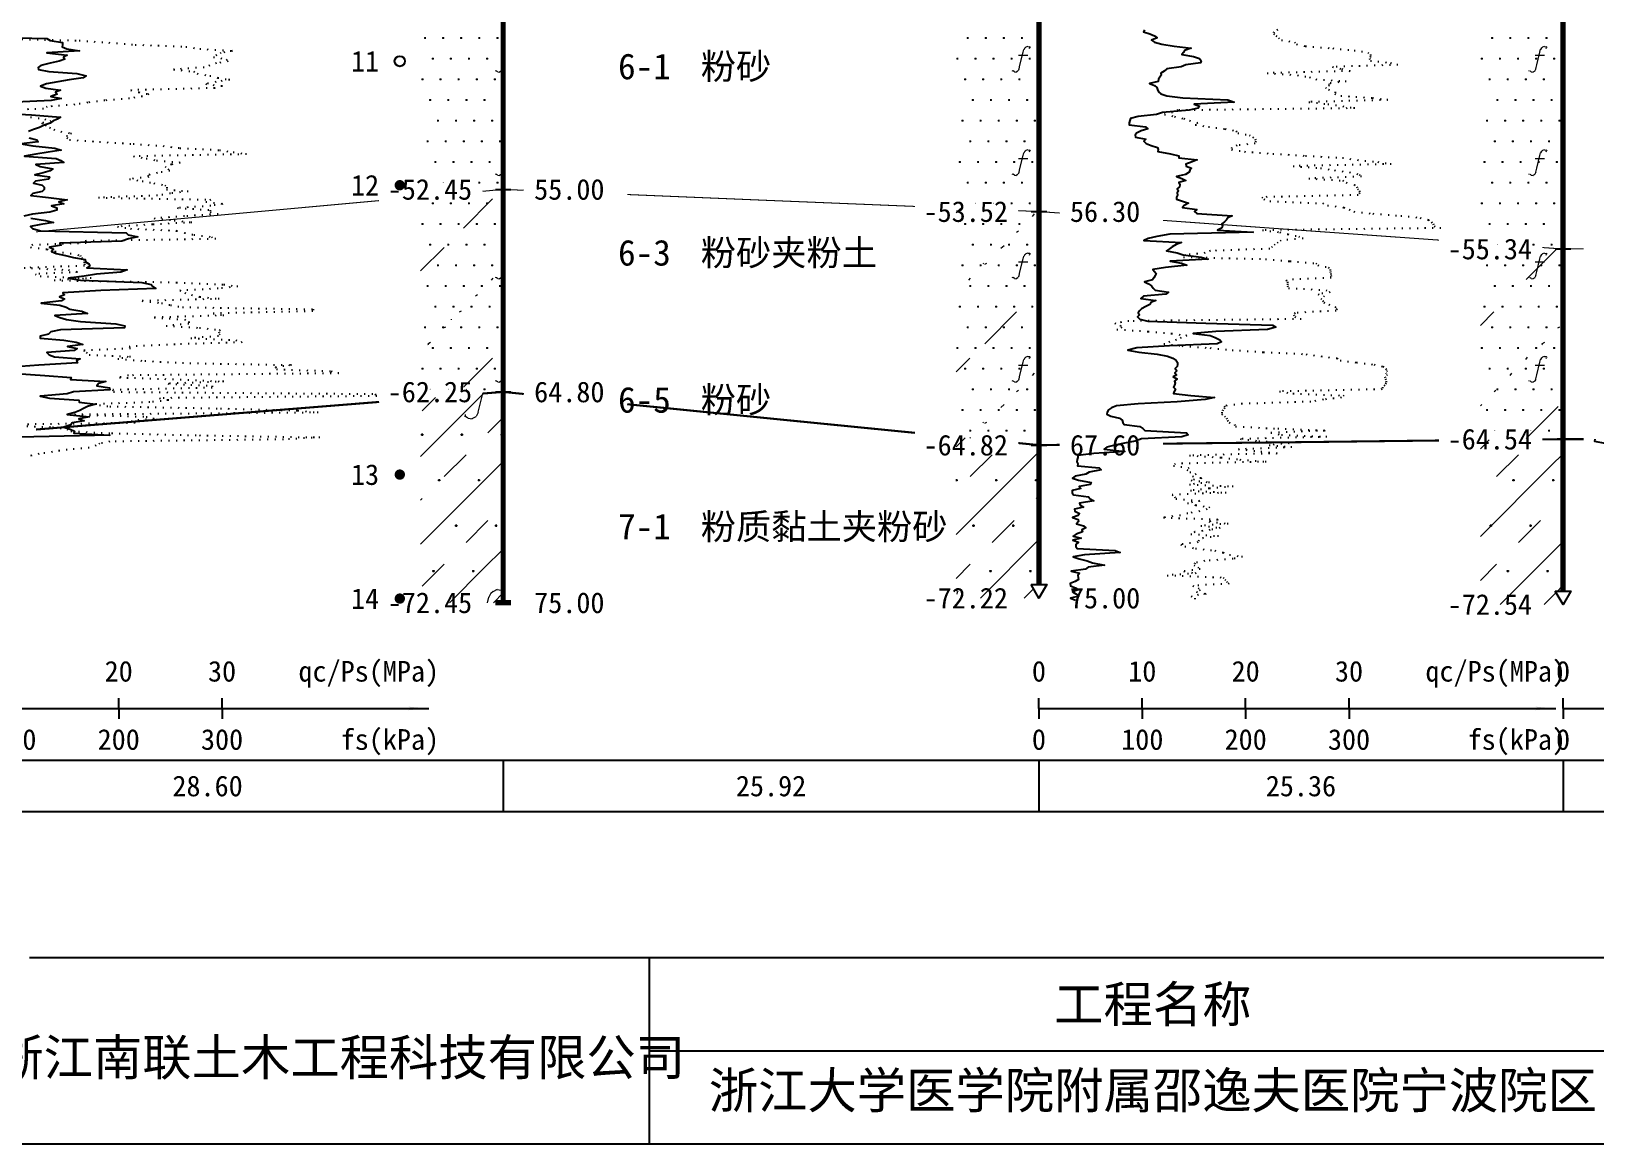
# Model space of a CAD drawing. Extents: x -37 to 3540, y -1485 to 297.
# Drawn here: x 1014.7 to 1165.9, y -876 to -768.4 of the extents above; entities that cross this region are included whole.
import ezdxf
from ezdxf.enums import TextEntityAlignment as Align

# ---------------------------------------------------------------- set-up
doc = ezdxf.new("R2010")
doc.units = 0
doc.linetypes.add('DOT', pattern=[6.35, 0, -6.35])
doc.layers.get('0').update_dxf_attribs({"linetype": 'CONTINUOUS'})
for name, color, linetype in [('CURVE', 200, 'CONTINUOUS'), ('FRAME', 7, 'CONTINUOUS'), ('HOLE', 41, 'CONTINUOUS'), ('RULER', 7, 'CONTINUOUS'), ('SAMPLE', 1, 'CONTINUOUS'), ('STRATUM', 241, 'CONTINUOUS')]:
    doc.layers.add(name, color=color, linetype=linetype)
doc.layers.add('HATCH', color=7, linetype='CONTINUOUS', lineweight=13)
doc.styles.add('ST', font='')
doc.styles.get('ST').set_extended_font_data('SimSun')
pattern_1 = [(82.875, (859.6787, -892.206), (0.0003693, 10.0001764), [0.0893, -80.5337]), (143.13, (859.7797, -892.2818), (-29.999964, 20.000054), [0.12627, -49.87373]), (172.875, (859.9569, -892.304), (-70.0002457, 9.9996603), [0.17857, -80.44443]), (206.565, (860.1354, -892.2147), (-9.999705, -9.99969), [0.19954, -22.16046]), (243.435, (860.2246, -892.0363), (9e-06, -9.999696), [0.19954, -22.16146]), (255.964, (860.314, -891.679), (-0.0002, -9.999501), [0.36813, -40.86287]), (255.964, (860.624, -890.439), (-0.0002, -9.999501), [1.27838, -39.95262]), (255.964, (860.6924, -890.165), (-0.0002, -9.999501), [0.28235, -40.94865]), (216.87, (860.8826, -889.9108), (-9.999982, -10.000018), [0.12627, -49.87373]), (243.435, (860.7816, -889.9865), (9e-06, -9.999696), [0.19954, -22.16146]), (206.565, (861.061, -889.8215), (-9.999705, -9.99969), [0.19954, -22.16046]), (172.875, (861.2383, -889.8437), (-70.0002457, 9.9996603), [0.17857, -80.44443]), (143.13, (861.3393, -889.9194), (-29.999964, 20.000054), [0.12627, -49.87373]), (82.875, (861.3283, -890.008), (0.0003693, 10.0001764), [0.0893, -80.5337]), (0, (860.184, -890.66), (0, 10), [0.89286, -9.10714]), (0, (860.5383, -891), (1, 2), [0, -1.75]), (0, (860.5133, -890.975), (1, 2), [0, -1.75]), (0, (860.5133, -891), (1, 2), [0, -1.75]), (0, (860.4883, -891), (1, 2), [0, -1.75]), (0, (860.5133, -891.025), (1, 2), [0, -1.75])]
pattern_2 = [(45, (860.513, -891), (-2e-06, 15.39996), [4.3383, -17.4406]), (45, (866.702, -884.777), (-2e-06, 15.39996), [4.3861, -17.3928]), (45, (871.662, -879.819), (-2e-06, 15.39996), [3.98994, -17.78894]), (26.565, (860.513, -883.3), (15.4, 15.4), [0.2123, -34.22315]), (36.8699, (862.0533, -881.76), (15.4, 15.4), [0.43504, -76.56496]), (315, (868.213, -875.653), (15.39996, 3e-06), [0.0727, -21.7062]), (26.565, (868.213, -891), (15.4, 15.4), [0.31845, -34.117]), (26.565, (869.753, -889.46), (15.4, 15.4), [0.2316, -34.2038]), (90, (870.523, -888.69), (-15.4, -1e-06), [0.0633, -15.3367]), (26.565, (871.293, -887.92), (15.4, 15.4), [0.2002, -68.6707]), (36.8699, (872.8333, -886.38), (15.4, 15.4), [0.2435, -76.7565]), (45, (874.373, -884.84), (-5e-07, 15.39996), [0.24005, -21.53884]), (315, (875.724, -883.195), (15.39996, 3e-06), [0.0727, -21.7062]), (36.8699, (863.5933, -880.22), (15.4, 15.4), [0.2249, -76.7751]), (53.1301, (865.1333, -878.68), (30.8, 46.2), [0.29564, -76.70436]), (53.1301, (866.6733, -877.14), (30.8, 46.2), [0.27774, -76.72226])]
pattern_3 = [(45, (860.513, -891), (-4.24264, 4.24264), [10, 0]), (45, (861.574, -894.182), (-2.12132, 6.36396), [3, -3])]
pattern_4 = [(82.875, (858.6771, -893.6533), (0.000812, 22.000388), [0.1964, -177.1742]), (143.13, (858.8994, -893.82), (-65.99992, 44.00012), [0.2778, -109.7222]), (172.875, (859.2892, -893.8687), (-154.00054, 21.999253), [0.3929, -176.9777]), (206.565, (859.682, -893.672), (-21.99935, -21.9993), [0.439, -48.753]), (243.435, (859.878, -893.28), (2e-05, -21.99933), [0.439, -48.7552]), (255.964, (860.0746, -892.494), (-0.00044, -21.9989), [0.8099, -89.8983]), (255.964, (860.7567, -889.7656), (-0.00044, -21.9989), [2.8124, -87.8958]), (255.964, (860.9073, -889.163), (-0.00044, -21.9989), [0.6212, -90.087]), (216.87, (861.326, -888.6037), (-21.99996, -22.00004), [0.2778, -109.7222]), (243.435, (861.104, -888.77), (2e-05, -21.99933), [0.439, -48.7552]), (206.565, (861.719, -888.407), (-21.99935, -21.9993), [0.439, -48.753]), (172.875, (862.1083, -888.456), (-154.00054, 21.999253), [0.3929, -176.9777]), (143.13, (862.3306, -888.6228), (-65.99992, 44.00012), [0.2778, -109.7222]), (82.875, (862.3062, -888.8177), (0.000812, 22.000388), [0.1964, -177.1742]), (0, (859.788, -890.252), (0, 22), [1.9643, -20.0357]), (0, (860.5683, -891), (2.2, 4.4), [0, -3.85]), (0, (860.5133, -890.945), (2.2, 4.4), [0, -3.85]), (0, (860.5133, -891), (2.2, 4.4), [0, -3.85]), (0, (860.4583, -891), (2.2, 4.4), [0, -3.85]), (0, (860.5133, -891.055), (2.2, 4.4), [0, -3.85])]

# ---------------------------------------------------------------- blocks, each defined once
blk = doc.blocks.new('图签_A3长')
for p, q in [((0, 18), (-380, 18)), ((-320, 0), (-320, 18)), ((-320, 9), (0, 9)), ((-380, 0), (0, 0))]:
    blk.add_line(p, q)
at = {"style": 'ST'}
blk.add_text('工程名称', height=3.5, dxfattribs=at).set_placement((-271.3, 13.5), align=Align.MIDDLE_CENTER)
for tag, p in [('01＿单位名称', (-349.98, 8.36)), ('02＿工程名称', (-271.3, 5.16)), ('04＿工程编号', (-176.51, 4.65)), ('05＿日期', (-35.59, 4.65)), ('06＿图号', (-11.16, 4.91))]:
    blk.add_attdef(tag, text='', height=3.5, dxfattribs=at).set_placement(p, align=Align.MIDDLE_CENTER)
at = {"style": 'ST', "width": 0.85}
blk.add_attdef('03＿图件名称', text='', height=3, dxfattribs=at).set_placement((-205.49, 5.05), align=Align.MIDDLE_CENTER)
blk = doc.blocks.new('Arrow')
for points in [[(-3.984779, 0.348623), (0, 0), (-3.189535, 0)], [(-3.189535, 0), (0, 0), (-3.984779, -0.348623)]]:
    blk.add_solid(points)
blk = doc.blocks.new('SampleSoilDisturbed')
blk.add_circle((0, 0), 0.5)
blk = doc.blocks.new('SampleSoilUndisturbed')
at = {"const_width": 0.5}
blk.add_lwpolyline([(-0.25, 0, 1), (0.25, 0, 1)], format="xyb", close=True, dxfattribs=at)

msp = doc.modelspace()

# ---------------------------------------------------------------- hatches: boundary and pattern name
at = {"layer": 'HATCH'}
h = msp.add_hatch(dxfattribs=at)
h.set_pattern_fill('FS', color=142, style=0)
h.set_pattern_definition(pattern_1)
h.paths.add_polyline_path([(1060.33, -757.25), (1052.33, -758.93), (1052.33, -784.38), (1060.33, -783.65)])
h.paths.add_polyline_path([(1048.27, -785.14), (1057.82, -785.14), (1057.82, -782.24), (1048.27, -782.24)], flags=9)
h.paths.add_polyline_path([(1048.26, -758.74), (1057.82, -758.74), (1057.82, -755.81), (1048.26, -755.81)], flags=9)
h = msp.add_hatch(dxfattribs=at)
h.set_pattern_fill('FS', color=142, style=0)
h.set_pattern_definition(pattern_1)
h.paths.add_polyline_path([(1112.17, -765.6), (1104.17, -764.31), (1104.17, -785.47), (1112.17, -785.8)])
h.paths.add_polyline_path([(1100.1, -787.28), (1109.66, -787.28), (1109.66, -784.35), (1100.1, -784.35)], flags=9)
h.paths.add_polyline_path([(1100.1, -767.08), (1109.66, -767.08), (1109.66, -764.15), (1100.1, -764.15)], flags=9)
h = msp.add_hatch(dxfattribs=at)
h.set_pattern_fill('FS', color=142, style=0)
h.set_pattern_definition(pattern_1)
h.paths.add_polyline_path([(1162.88, -766.22), (1154.88, -766.12), (1154.88, -788.85), (1162.88, -789.42)])
h.paths.add_polyline_path([(1150.81, -790.91), (1160.37, -790.91), (1160.37, -787.97), (1150.81, -787.97)], flags=9)
h.paths.add_polyline_path([(1150.81, -767.71), (1160.37, -767.71), (1160.37, -764.77), (1150.81, -764.77)], flags=9)
h = msp.add_hatch(dxfattribs=at)
h.set_pattern_fill('FS', color=142, style=0)
h.set_pattern_definition(pattern_1)
h.paths.add_polyline_path([(1060.33, -783.65), (1052.33, -784.38), (1052.33, -803.9), (1060.33, -803.25)])
h.paths.add_polyline_path([(1048.26, -804.74), (1057.82, -804.74), (1057.82, -801.81), (1048.26, -801.81)], flags=9)
h.paths.add_polyline_path([(1048.27, -785.14), (1057.82, -785.14), (1057.82, -782.24), (1048.27, -782.24)], flags=9)
h = msp.add_hatch(dxfattribs=at)
h.set_pattern_fill('SZFT', color=142, scale=2.2, style=0)
h.set_pattern_definition(pattern_2)
h.paths.add_polyline_path([(1060.33, -783.65), (1052.33, -784.38), (1052.33, -803.9), (1060.33, -803.25)])
h.paths.add_polyline_path([(1048.26, -804.74), (1057.82, -804.74), (1057.82, -801.81), (1048.26, -801.81)], flags=9)
h.paths.add_polyline_path([(1048.27, -785.14), (1057.82, -785.14), (1057.82, -782.24), (1048.27, -782.24)], flags=9)
h = msp.add_hatch(dxfattribs=at)
h.set_pattern_fill('FS', color=142, style=0)
h.set_pattern_definition(pattern_1)
h.paths.add_polyline_path([(1112.17, -785.8), (1104.17, -785.47), (1104.17, -807.6), (1112.17, -808.4)])
h.paths.add_polyline_path([(1100.1, -809.88), (1109.66, -809.88), (1109.66, -806.95), (1100.1, -806.95)], flags=9)
h.paths.add_polyline_path([(1100.1, -787.28), (1109.66, -787.28), (1109.66, -784.35), (1100.1, -784.35)], flags=9)
h = msp.add_hatch(dxfattribs=at)
h.set_pattern_fill('SZFT', color=142, scale=2.2, style=0)
h.set_pattern_definition(pattern_2)
h.paths.add_polyline_path([(1112.17, -785.8), (1104.17, -785.47), (1104.17, -807.6), (1112.17, -808.4)])
h.paths.add_polyline_path([(1100.1, -809.88), (1109.66, -809.88), (1109.66, -806.95), (1100.1, -806.95)], flags=9)
h.paths.add_polyline_path([(1100.1, -787.28), (1109.66, -787.28), (1109.66, -784.35), (1100.1, -784.35)], flags=9)
h = msp.add_hatch(dxfattribs=at)
h.set_pattern_fill('FS', color=142, style=0)
h.set_pattern_definition(pattern_1)
h.paths.add_polyline_path([(1162.88, -789.42), (1154.88, -788.85), (1154.88, -807.91), (1162.88, -807.82)])
h.paths.add_polyline_path([(1150.81, -809.31), (1160.37, -809.31), (1160.37, -806.37), (1150.81, -806.37)], flags=9)
h.paths.add_polyline_path([(1150.81, -790.91), (1160.37, -790.91), (1160.37, -787.97), (1150.81, -787.97)], flags=9)
h = msp.add_hatch(dxfattribs=at)
h.set_pattern_fill('SZFT', color=142, scale=2.2, style=0)
h.set_pattern_definition(pattern_2)
h.paths.add_polyline_path([(1162.88, -789.42), (1154.88, -788.85), (1154.88, -807.91), (1162.88, -807.82)])
h.paths.add_polyline_path([(1150.81, -809.31), (1160.37, -809.31), (1160.37, -806.37), (1150.81, -806.37)], flags=9)
h.paths.add_polyline_path([(1150.81, -790.91), (1160.37, -790.91), (1160.37, -787.97), (1150.81, -787.97)], flags=9)
h = msp.add_hatch(dxfattribs=at)
h.set_pattern_fill('FZNT', color=32, style=0)
h.set_pattern_definition(pattern_3)
h.paths.add_polyline_path([(1060.33, -803.25), (1052.33, -803.9), (1052.33, -823.65), (1060.33, -823.65)])
h.paths.add_polyline_path([(1048.27, -825.14), (1057.82, -825.14), (1057.82, -822.24), (1048.27, -822.24)], flags=9)
h.paths.add_polyline_path([(1048.26, -804.74), (1057.82, -804.74), (1057.82, -801.81), (1048.26, -801.81)], flags=9)
h = msp.add_hatch(dxfattribs=at)
h.set_pattern_fill('FS', color=32, scale=2.2, style=0)
h.set_pattern_definition(pattern_4)
h.paths.add_polyline_path([(1060.33, -803.25), (1052.33, -803.9), (1052.33, -823.65), (1060.33, -823.65)])
h.paths.add_polyline_path([(1048.27, -825.14), (1057.82, -825.14), (1057.82, -822.24), (1048.27, -822.24)], flags=9)
h.paths.add_polyline_path([(1048.26, -804.74), (1057.82, -804.74), (1057.82, -801.81), (1048.26, -801.81)], flags=9)
h = msp.add_hatch(dxfattribs=at)
h.set_pattern_fill('FZNT', color=32, style=0)
h.set_pattern_definition(pattern_3)
h.paths.add_polyline_path([(1112.17, -808.4), (1104.17, -807.6), (1104.17, -823.2), (1112.17, -823.2), (1111.42, -821.9), (1112.17, -821.9)])
h.paths.add_polyline_path([(1100.1, -824.68), (1109.65, -824.68), (1109.65, -821.78), (1100.1, -821.78)], flags=9)
h.paths.add_polyline_path([(1100.1, -809.88), (1109.66, -809.88), (1109.66, -806.95), (1100.1, -806.95)], flags=9)
h = msp.add_hatch(dxfattribs=at)
h.set_pattern_fill('FS', color=32, scale=2.2, style=0)
h.set_pattern_definition(pattern_4)
h.paths.add_polyline_path([(1112.17, -808.4), (1104.17, -807.6), (1104.17, -823.2), (1112.17, -823.2), (1111.42, -821.9), (1112.17, -821.9)])
h.paths.add_polyline_path([(1100.1, -824.68), (1109.65, -824.68), (1109.65, -821.78), (1100.1, -821.78)], flags=9)
h.paths.add_polyline_path([(1100.1, -809.88), (1109.66, -809.88), (1109.66, -806.95), (1100.1, -806.95)], flags=9)
h = msp.add_hatch(dxfattribs=at)
h.set_pattern_fill('FZNT', color=32, style=0)
h.set_pattern_definition(pattern_3)
h.paths.add_polyline_path([(1162.88, -807.82), (1154.88, -807.91), (1154.88, -823.82), (1162.88, -823.82), (1162.13, -822.52), (1162.88, -822.52)])
h.paths.add_polyline_path([(1150.82, -825.3), (1160.36, -825.3), (1160.36, -822.4), (1150.82, -822.4)], flags=9)
h.paths.add_polyline_path([(1150.81, -809.31), (1160.37, -809.31), (1160.37, -806.37), (1150.81, -806.37)], flags=9)
h = msp.add_hatch(dxfattribs=at)
h.set_pattern_fill('FS', color=32, scale=2.2, style=0)
h.set_pattern_definition(pattern_4)
h.paths.add_polyline_path([(1162.88, -807.82), (1154.88, -807.91), (1154.88, -823.82), (1162.88, -823.82), (1162.13, -822.52), (1162.88, -822.52)])
h.paths.add_polyline_path([(1150.82, -825.3), (1160.36, -825.3), (1160.36, -822.4), (1150.82, -822.4)], flags=9)
h.paths.add_polyline_path([(1150.81, -809.31), (1160.37, -809.31), (1160.37, -806.37), (1150.81, -806.37)], flags=9)

# ---------------------------------------------------------------- linework, layer by layer
at = {"layer": 'CURVE', "color": 30, "linetype": 'Continuous'}
for points in [[(1122.37, -768.2), (1122.29, -768.4), (1122.89, -768.6), (1123.34, -768.8), (1123.61, -769), (1123.05, -769.2), (1123.36, -769.4), (1124.05, -769.6), (1125.26, -769.8), (1126.9, -770), (1126.26, -770.2), (1126.17, -770.4), (1125.99, -770.6), (1127.14, -770.8), (1127.7, -771), (1127.85, -771.2), (1127.79, -771.4), (1126.39, -771.6), (1125.93, -771.8), (1124.56, -772), (1124.27, -772.2), (1123.96, -772.4), (1124.01, -772.6), (1123.88, -772.8), (1123.73, -773), (1123.69, -773.2), (1122.87, -773.4), (1123.35, -773.6), (1123.57, -773.8), (1123.63, -774), (1123.74, -774.2), (1123.95, -774.4), (1124.53, -774.6), (1126.08, -774.8), (1130.46, -775), (1131.05, -775.2), (1127.19, -775.4), (1127.7, -775.6), (1127.59, -775.8), (1126.69, -776), (1124.14, -776.2), (1123.54, -776.4), (1121.76, -776.6), (1121.04, -776.8), (1120.97, -777), (1120.9, -777.2), (1120.91, -777.4), (1122.47, -777.6), (1122.69, -777.8), (1122.06, -778), (1121.61, -778.2), (1121.49, -778.4), (1121.51, -778.6), (1122.5, -778.8), (1122.33, -779), (1122.53, -779.2), (1123.03, -779.4), (1123.63, -779.6), (1123.7, -779.8), (1123.68, -780), (1124.91, -780.2), (1125.7, -780.4), (1125.7, -780.6), (1127.49, -780.8), (1127.01, -781), (1126.39, -781.2), (1126.4, -781.4), (1126.93, -781.6), (1126.77, -781.8), (1126.7, -782), (1126.35, -782.2), (1125.48, -782.4), (1125.99, -782.6), (1126.37, -782.8), (1125.69, -783), (1125.81, -783.2), (1125.76, -783.4), (1125.53, -783.6), (1125.68, -783.8), (1125.56, -784), (1125.59, -784.2), (1125.48, -784.4), (1125.49, -784.6), (1126.07, -784.8), (1126.64, -785), (1126.23, -785.2), (1126.05, -785.4), (1127.45, -785.6), (1127.22, -785.8), (1127.44, -786), (1130.87, -786.2), (1130.46, -786.4), (1130.32, -786.6), (1130.13, -786.8), (1129.88, -787), (1129.94, -787.2), (1129.82, -787.4), (1129.46, -787.6), (1132.89, -787.8), (1124.83, -788), (1123.58, -788.2), (1122.73, -788.4), (1122.31, -788.6), (1125.95, -788.8), (1125.44, -789), (1125.07, -789.2), (1124.8, -789.4), (1124.52, -789.6), (1125.53, -789.8), (1126.12, -790), (1127.85, -790.2), (1128.53, -790.4), (1124.87, -790.6), (1125.97, -790.8), (1126.47, -791), (1124.4, -791.2), (1123.18, -791.4), (1123.35, -791.6), (1123.5, -791.8), (1123.41, -792), (1123.28, -792.2), (1123.15, -792.4), (1122.39, -792.6), (1122.78, -792.8), (1123.06, -793), (1123.22, -793.2), (1123.41, -793.4), (1124.72, -793.6), (1124.45, -793.8), (1122.3, -794), (1122.03, -794.2), (1123.49, -794.4), (1123.01, -794.6), (1122.89, -794.8), (1122.52, -795), (1122.09, -795.2), (1121.9, -795.4), (1121.78, -795.6), (1121.9, -795.8), (1121.71, -796), (1121.94, -796.2), (1122.72, -796.4), (1128.33, -796.6), (1134.77, -796.8), (1135.1, -797), (1134.29, -797.2), (1129.3, -797.4), (1127.1, -797.6), (1128.75, -797.8), (1129.22, -798), (1129.68, -798.2), (1129.84, -798.4), (1129.41, -798.6), (1124.81, -798.8), (1121.64, -799), (1120.76, -799.2), (1121.84, -799.4), (1123.6, -799.6), (1124.62, -799.8), (1125.13, -800), (1125.46, -800.2), (1125.59, -800.4), (1125.59, -800.6), (1125.54, -800.8), (1125.34, -801), (1125.5, -801.2), (1125.33, -801.4), (1125.47, -801.6), (1125.16, -801.8), (1125.53, -802), (1125.28, -802.2), (1125.34, -802.4), (1125.3, -802.6), (1125.2, -802.8), (1125.38, -803), (1125.24, -803.2), (1125.2, -803.4), (1126.88, -803.6), (1129.17, -803.8), (1128.25, -804), (1125.55, -804.2), (1121.77, -804.4), (1119.69, -804.6), (1119.18, -804.8), (1118.89, -805), (1118.77, -805.2), (1118.73, -805.4), (1119.13, -805.6), (1119.96, -805.8), (1120.22, -806), (1120.29, -806.2), (1120.41, -806.4), (1121.92, -806.6), (1122.21, -806.8), (1122.41, -807), (1126.46, -807.2), (1126.61, -807.4), (1125.99, -807.6), (1122.1, -807.8), (1121.47, -808), (1120.45, -808.2), (1119.5, -808.4), (1118.74, -808.6), (1118.49, -808.8), (1120.49, -809), (1117.49, -809.2), (1115.92, -809.4), (1115.94, -809.6), (1115.87, -809.8), (1115.85, -810), (1115.94, -810.2), (1115.91, -810.4), (1118.01, -810.6), (1118.18, -810.8), (1117.04, -811), (1116.71, -811.2), (1115.67, -811.4), (1115.43, -811.6), (1115.99, -811.8), (1117.23, -812), (1117.12, -812.2), (1116.05, -812.4), (1116.23, -812.6), (1115.38, -812.8), (1115.39, -813), (1115.51, -813.2), (1116.96, -813.4), (1117.13, -813.6), (1117.48, -813.8), (1116.09, -814), (1116.16, -814.2), (1116.49, -814.4), (1115.6, -814.6), (1115.65, -814.8), (1116.08, -815), (1115.98, -815.2), (1115.42, -815.4), (1115.95, -815.6), (1116.01, -815.8), (1115.8, -816), (1116.47, -816.2), (1116.7, -816.4), (1116.32, -816.6), (1116.4, -816.8), (1115.76, -817), (1115.47, -817.2), (1116.27, -817.4), (1115.44, -817.6), (1116, -817.8), (1115.73, -818), (1115.74, -818.2), (1115.86, -818.4), (1119.54, -818.6), (1120.03, -818.8), (1116.57, -819), (1115.48, -819.2), (1116.06, -819.4), (1116.85, -819.6), (1117.34, -819.8), (1118.51, -820), (1116.93, -820.2), (1116.66, -820.4), (1115.28, -820.6), (1116.1, -820.8), (1115.93, -821), (1115.97, -821.2), (1115.99, -821.4), (1115.68, -821.6), (1115.2, -821.8), (1115.22, -822), (1115.71, -822.2), (1115.97, -822.4), (1115.43, -822.6), (1115.73, -822.8), (1116.02, -823), (1115.22, -823.2), (1115.72, -823.4)], [(1007.5, -768.85), (1016.17, -769.05), (1016.51, -769.25), (1017.69, -769.45), (1017.7, -769.65), (1017.66, -769.85), (1018.11, -770.05), (1019.33, -770.25), (1016.19, -770.45), (1018.16, -770.65), (1017.78, -770.85), (1017.92, -771.05), (1017.38, -771.25), (1016.51, -771.45), (1015.59, -771.65), (1015.33, -771.85), (1015.36, -772.05), (1016.36, -772.25), (1019.07, -772.45), (1019.97, -772.65), (1019.69, -772.85), (1018.35, -773.05), (1017.25, -773.25), (1016.14, -773.45), (1015.55, -773.65), (1016.09, -773.85), (1017.51, -774.05), (1017.02, -774.25), (1017.19, -774.45), (1016.57, -774.65), (1017.57, -774.85), (1016.59, -775.05), (1012.48, -775.25)], [(1011.14, -776.25), (1014.68, -776.45), (1017.51, -776.65), (1017.18, -776.85), (1016.75, -777.05), (1016.49, -777.25), (1015.91, -777.45), (1015.46, -777.65), (1014.89, -777.85), (1014.41, -778.05)], [(1014.46, -778.65), (1015.2, -778.85), (1015.35, -779.05), (1013.7, -779.25), (1014.83, -779.45), (1016.94, -779.65), (1017.58, -779.85), (1016.3, -780.05), (1015.1, -780.25), (1014.03, -780.45), (1017.08, -780.65), (1017.53, -780.85), (1017.83, -781.05), (1015.11, -781.25), (1015.54, -781.45), (1016.77, -781.65), (1016.49, -781.85), (1015.81, -782.05), (1015.02, -782.25), (1016.45, -782.45), (1016.33, -782.65), (1015.09, -782.85), (1014.9, -783.05), (1015.73, -783.25), (1015.92, -783.45), (1015.93, -783.65), (1015.73, -783.85), (1014.83, -784.05), (1014.62, -784.25), (1016.34, -784.45), (1018.14, -784.65), (1017.34, -784.85), (1017.83, -785.05), (1016.64, -785.25), (1017.16, -785.45), (1017.15, -785.65), (1016.46, -785.85), (1014.8, -786.05), (1013.95, -786.25)], [(1014.62, -786.45), (1016.06, -786.65), (1016.82, -786.85), (1015.59, -787.05), (1014.6, -787.25), (1014.78, -787.45), (1015.58, -787.65), (1023.84, -787.85), (1024.06, -788.05), (1024.98, -788.25), (1024.07, -788.45), (1023.42, -788.65), (1017.43, -788.85), (1017.57, -789.05), (1016.45, -789.25), (1016.81, -789.45), (1016.63, -789.65), (1017.09, -789.85), (1018, -790.05), (1018.75, -790.25), (1019.88, -790.45), (1019.92, -790.65), (1020.25, -790.85), (1020.35, -791.05), (1020.04, -791.25), (1023.96, -791.45), (1023.33, -791.65), (1021, -791.85), (1019.8, -792.05), (1018.27, -792.25), (1019.44, -792.45), (1025.38, -792.65), (1026.28, -792.85), (1026.44, -793.05), (1026.74, -793.25), (1021.4, -793.45), (1017.72, -793.65), (1017.89, -793.85), (1017.41, -794.05), (1017.9, -794.25), (1017.6, -794.45), (1015.62, -794.65), (1017.43, -794.85), (1018.06, -795.05), (1018.41, -795.25), (1019.56, -795.45), (1020.1, -795.65), (1016.96, -795.85), (1017.43, -796.05), (1018.09, -796.25), (1019.43, -796.45), (1022.85, -796.65), (1023.73, -796.85), (1023.69, -797.05), (1017.51, -797.25), (1016.58, -797.45), (1016.35, -797.65), (1015.54, -797.85), (1015.52, -798.05), (1017.81, -798.25), (1019.01, -798.45), (1019.66, -798.65), (1018.17, -798.85), (1019.12, -799.05), (1018.81, -799.25), (1016.19, -799.45), (1016.42, -799.65), (1016.91, -799.85), (1019.41, -800.05), (1019.04, -800.25), (1019.16, -800.45), (1015.41, -800.65), (1012.78, -800.85)], [(1012.75, -801.45), (1016, -801.65), (1018.54, -801.85), (1018.47, -802.05), (1021.89, -802.25), (1021.19, -802.45), (1021.01, -802.65), (1022.25, -802.85), (1022.28, -803.05), (1018.75, -803.25), (1018.16, -803.45), (1015.52, -803.65), (1016.44, -803.85), (1019.28, -804.05), (1019.3, -804.25), (1020.89, -804.45), (1020.11, -804.65), (1019.74, -804.85), (1019.37, -805.05), (1018.88, -805.25), (1018.13, -805.45), (1020.29, -805.65), (1019.27, -805.85), (1019.8, -806.05), (1018.62, -806.25), (1018.5, -806.45), (1017.82, -806.65), (1018.45, -806.85), (1018.86, -807.05), (1018.78, -807.25), (1022.26, -807.45), (1011.97, -807.65)], [(1165.95, -807.82), (1165.93, -808.02), (1166.93, -808.22)]]:
    msp.add_lwpolyline(points, dxfattribs=at)
at = {"layer": 'CURVE', "color": 100, "linetype": 'DOT', "ltscale": 0.1}
for points in [[(1135.28, -768.2), (1134.89, -768.4), (1134.87, -768.6), (1135.1, -768.8), (1135.34, -769), (1135.63, -769.2), (1136.9, -769.4), (1137.1, -769.6), (1137.95, -769.8), (1140.59, -770), (1142.66, -770.2), (1143.99, -770.4), (1144.26, -770.6), (1144.27, -770.8), (1144.14, -771), (1144.24, -771.2), (1146.2, -771.4), (1146.91, -771.6), (1140.57, -771.8), (1141.48, -772), (1142.29, -772.2), (1134.24, -772.4), (1137.18, -772.6), (1138.34, -772.8), (1138.97, -773), (1141.91, -773.2), (1140.25, -773.4), (1140.29, -773.6), (1139.89, -773.8), (1140.19, -774), (1140.84, -774.2), (1140.81, -774.4), (1141.37, -774.6), (1144.44, -774.8), (1145.94, -775), (1138.28, -775.2), (1140.12, -775.4), (1141.57, -775.6), (1142.72, -775.8), (1125.63, -776), (1125.08, -776.2), (1124.31, -776.4), (1125.28, -776.6), (1126.18, -776.8), (1126.74, -777), (1127.51, -777.2), (1127.3, -777.4), (1128.56, -777.6), (1130.19, -777.8), (1131.25, -778), (1131.41, -778.2), (1132.53, -778.4), (1132.84, -778.6), (1133.1, -778.8), (1133.17, -779), (1133.1, -779.2), (1131.35, -779.4), (1130.82, -779.6), (1130.81, -779.8), (1132.05, -780), (1134.8, -780.2), (1137.96, -780.4), (1141.53, -780.6), (1142.98, -780.8), (1144.95, -781), (1146.26, -781.2), (1136.76, -781.4), (1139.42, -781.6), (1140.78, -781.8), (1142.22, -782), (1143.16, -782.2), (1143.37, -782.4), (1138.27, -782.6), (1141.54, -782.8), (1141.91, -783), (1142.68, -783.2), (1142.92, -783.4), (1142.99, -783.6), (1143.17, -783.8), (1143.23, -784), (1143.07, -784.2), (1133.74, -784.4), (1133.94, -784.6), (1134.51, -784.8), (1139.6, -785), (1140.1, -785.2), (1141.68, -785.4), (1142.2, -785.6), (1142.65, -785.8), (1144.48, -786), (1147.17, -786.2), (1149.04, -786.4), (1149.85, -786.6), (1150.14, -786.8), (1150.3, -787), (1150.4, -787.2), (1151.06, -787.4), (1133.79, -787.6), (1135.48, -787.8), (1136.24, -788), (1137.3, -788.2), (1137.73, -788.4), (1135.59, -788.6), (1135.3, -788.8), (1135, -789), (1134.75, -789.2), (1134.5, -789.4), (1128.76, -789.6), (1128.26, -789.8), (1126.38, -790), (1126.15, -790.2), (1134.1, -790.4), (1136.46, -790.6), (1138.95, -790.8), (1139.14, -791), (1140.17, -791.2), (1140.36, -791.4), (1140.36, -791.6), (1140.42, -791.8), (1140.42, -792), (1140.46, -792.2), (1136.09, -792.4), (1136.21, -792.6), (1136.22, -792.8), (1136.23, -793), (1136.31, -793.2), (1139.95, -793.4), (1140.35, -793.6), (1139.2, -793.8), (1139.78, -794), (1139.44, -794.2), (1139.65, -794.4), (1139.73, -794.6), (1140.21, -794.8), (1140.81, -795), (1141.01, -795.2), (1140.93, -795.4), (1136.96, -795.6), (1136.82, -795.8), (1136.92, -796), (1137.54, -796.2), (1120.87, -796.4), (1119.52, -796.6), (1120.04, -796.8), (1120.2, -797), (1119.71, -797.2), (1122.75, -797.4), (1125, -797.6), (1126.48, -797.8), (1125.92, -798), (1125.47, -798.2), (1124.84, -798.4), (1124.25, -798.6), (1126.04, -798.8), (1128.75, -799), (1130.85, -799.2), (1133.9, -799.4), (1138.01, -799.6), (1139.46, -799.8), (1141.01, -800), (1141.3, -800.2), (1142.9, -800.4), (1144.59, -800.6), (1145.45, -800.8), (1145.74, -801), (1145.87, -801.2), (1145.72, -801.4), (1145.87, -801.6), (1145.65, -801.8), (1145.69, -802), (1145.75, -802.2), (1145.75, -802.4), (1145.63, -802.6), (1145.41, -802.8), (1145.39, -803), (1135.43, -803.2), (1136.75, -803.4), (1141.68, -803.6), (1141.45, -803.8), (1139.7, -804), (1138.48, -804.2), (1131.85, -804.4), (1130.13, -804.6), (1130.16, -804.8), (1129.97, -805), (1129.87, -805.2), (1129.84, -805.4), (1130.13, -805.6), (1130.32, -805.8), (1130.42, -806), (1130.58, -806.2), (1131.09, -806.4), (1131.2, -806.6), (1135.27, -806.8), (1139.86, -807), (1134.6, -807.2), (1135.64, -807.4), (1140.02, -807.6), (1131.66, -807.8), (1133.43, -808), (1136.39, -808.2), (1134.44, -808.4), (1136.65, -808.6), (1131.49, -808.8), (1133.65, -809), (1135.23, -809.2), (1126.73, -809.4), (1129.81, -809.6), (1131.62, -809.8), (1134.16, -810), (1125.34, -810.2), (1125.18, -810.4), (1126.68, -810.6), (1126.48, -810.8), (1126.76, -811), (1127.38, -811.2), (1127.03, -811.4), (1127.94, -811.6), (1126.9, -811.8), (1128.67, -812), (1126.75, -812.2), (1130.95, -812.4), (1128.64, -812.6), (1126.84, -812.8), (1130.28, -813), (1125.06, -813.2), (1125.32, -813.4), (1125.42, -813.6), (1127.75, -813.8), (1126.54, -814), (1127.34, -814.2), (1128.68, -814.4), (1128.44, -814.6), (1127.73, -814.8), (1126.59, -815), (1125.87, -815.2), (1124.22, -815.4), (1129.51, -815.6), (1128.63, -815.8), (1130.49, -816), (1127.83, -816.2), (1129.71, -816.4), (1128.74, -816.6), (1127.26, -816.8), (1126.86, -817), (1129.55, -817.2), (1128.07, -817.4), (1127.65, -817.6), (1127.58, -817.8), (1125.89, -818), (1126.3, -818.2), (1127.32, -818.4), (1129.18, -818.6), (1129.98, -818.8), (1130.62, -819), (1131.88, -819.2), (1130.95, -819.4), (1128.23, -819.6), (1127.25, -819.8), (1127.18, -820), (1127.54, -820.2), (1127.78, -820.4), (1126.2, -820.6), (1127.37, -820.8), (1124.57, -821), (1130, -821.2), (1130.16, -821.4), (1130.31, -821.6), (1130.59, -821.8), (1127.07, -822), (1127.59, -822.2), (1127.76, -822.4), (1127.42, -822.6), (1128.34, -822.8), (1126.9, -823), (1127.26, -823.2), (1127.26, -823.4)], [(1010.82, -769.05), (1019.3, -769.25), (1022.18, -769.45), (1024.73, -769.65), (1029.63, -769.85), (1030.97, -770.05), (1034.14, -770.25), (1033.03, -770.45), (1032.63, -770.65), (1032.29, -770.85), (1033.54, -771.05), (1033.73, -771.25), (1032.6, -771.45), (1031.94, -771.65), (1031.4, -771.85), (1028.45, -772.05), (1030.38, -772.25), (1030.73, -772.45), (1031.96, -772.65), (1032.71, -772.85), (1033.87, -773.05), (1032.55, -773.25), (1031.55, -773.45), (1033.18, -773.65), (1032.42, -773.85), (1024.32, -774.05), (1025.08, -774.25), (1026.06, -774.45), (1025.42, -774.65), (1024.19, -774.85), (1021.8, -775.05), (1020.14, -775.25), (1018.88, -775.45), (1016.22, -775.65), (1015.86, -775.85), (1010.51, -776.05)], [(1014.6, -776.65), (1015.98, -776.85), (1016.6, -777.05), (1015.67, -777.25), (1016.03, -777.45), (1016.44, -777.65), (1016.86, -777.85), (1017.54, -778.05), (1018.57, -778.25), (1018.11, -778.45), (1018.12, -778.65), (1018.38, -778.85), (1021.28, -779.05), (1024.52, -779.25), (1027.43, -779.45), (1029.05, -779.65), (1032.87, -779.85), (1034.21, -780.05), (1035.5, -780.25), (1024.57, -780.45), (1025.8, -780.65), (1026.8, -780.85), (1029.07, -781.05), (1028.25, -781.25), (1027.62, -781.45), (1027.89, -781.65), (1028.07, -781.85), (1026.88, -782.05), (1025.97, -782.25), (1026.04, -782.45), (1024.17, -782.65), (1025.4, -782.85), (1026.54, -783.05), (1027.58, -783.25), (1027.8, -783.45), (1027.75, -783.65), (1029.84, -783.85), (1028.14, -784.05), (1026.89, -784.25), (1021.17, -784.45), (1032.04, -784.65), (1031.57, -784.85), (1033.2, -785.05), (1032.04, -785.25), (1028.82, -785.45), (1031.99, -785.65), (1031.99, -785.85), (1032.75, -786.05), (1029.5, -786.25), (1026.57, -786.45), (1028.5, -786.65), (1030.22, -786.85), (1026.41, -787.05), (1023.01, -787.25), (1024.26, -787.45), (1028.74, -787.65), (1029.5, -787.85), (1030.41, -788.05), (1032.1, -788.25), (1032.52, -788.45), (1019.83, -788.65), (1019.98, -788.85), (1014.39, -789.05)], [(1014.61, -789.25), (1016.21, -789.45), (1016.97, -789.65), (1018.45, -789.85), (1019.4, -790.05), (1019.52, -790.25), (1019.78, -790.45), (1019.79, -790.65), (1019.82, -790.85), (1019.82, -791.05), (1013.97, -791.25), (1018.27, -791.45), (1019.16, -791.65), (1015.07, -791.85), (1015.52, -792.05), (1020.47, -792.25), (1016.89, -792.45), (1028.72, -792.65), (1033.3, -792.85), (1034.65, -793.05), (1032.76, -793.25), (1029.04, -793.45), (1029.54, -793.65), (1030.17, -793.85), (1030.99, -794.05), (1032.85, -794.25), (1025.41, -794.45), (1027.27, -794.65), (1028.13, -794.85), (1029.29, -795.05), (1041.96, -795.25), (1041.91, -795.45), (1032.26, -795.65), (1033.31, -795.85), (1026.56, -796.05), (1029.51, -796.25), (1029.92, -796.45), (1029.92, -796.65), (1027.71, -796.85), (1030.95, -797.05), (1032.95, -797.25), (1032.82, -797.45), (1032.92, -797.65), (1032.78, -797.85), (1030.1, -798.05), (1034.46, -798.25), (1035.08, -798.45), (1028.58, -798.65), (1024.16, -798.85), (1024.28, -799.05), (1019.74, -799.25), (1020, -799.45), (1020.28, -799.65), (1024.26, -799.85), (1023.06, -800.05), (1025.66, -800.25), (1029.29, -800.45), (1039.84, -800.65), (1038.3, -800.85), (1038.39, -801.05), (1043.7, -801.25), (1044.42, -801.45), (1024.08, -801.65), (1023.2, -801.85), (1029.08, -802.05), (1033.29, -802.25), (1027.92, -802.45), (1032.18, -802.65), (1032.18, -802.85), (1022.58, -803.05), (1022.64, -803.25), (1047.96, -803.45), (1048.11, -803.65), (1027.07, -803.85), (1027.97, -804.05), (1026.16, -804.25), (1020.53, -804.45), (1022.26, -804.65), (1032.97, -804.85), (1040.47, -805.05), (1042.44, -805.25), (1018.85, -805.45), (1025.79, -805.65), (1026.55, -805.85), (1024.35, -806.05), (1024.71, -806.25), (1010.56, -806.45), (1016.74, -806.65), (1018.15, -806.85), (1018.51, -807.05), (1022.45, -807.25), (1030.94, -807.45), (1042.58, -807.65), (1039.07, -807.85), (1022.27, -808.05), (1021.29, -808.25), (1020.94, -808.45), (1020.29, -808.65), (1018.15, -808.85), (1016.72, -809.05), (1015.43, -809.25), (1014.5, -809.45)]]:
    msp.add_lwpolyline(points, dxfattribs=at)
at = {"layer": 'FRAME', "linetype": 'Continuous'}
msp.add_line((721.72, -876), (1394.49, -876), dxfattribs=at)
at = {"layer": 'HOLE', "linetype": 'Continuous', "const_width": 0.5}
for points in [[(1112.17, -673.2), (1112.17, -821.9)], [(1060.33, -673.65), (1060.33, -823.65)], [(1162.88, -673.82), (1162.88, -822.52)], [(1059.58, -823.65), (1061.08, -823.65)]]:
    msp.add_lwpolyline(points, dxfattribs=at)
at = {"layer": 'HOLE', "linetype": 'Continuous'}
for points in [[(1059.58, -783.65), (1061.08, -783.65)], [(1111.42, -785.8), (1112.92, -785.8)], [(1162.13, -789.42), (1163.63, -789.42)], [(1059.58, -803.25), (1061.08, -803.25)], [(1111.42, -808.4), (1112.92, -808.4)], [(1162.13, -807.82), (1163.63, -807.82)]]:
    msp.add_lwpolyline(points, dxfattribs=at)
for points in [[(1111.42, -821.9), (1112.92, -821.9), (1112.17, -823.2)], [(1162.13, -822.52), (1163.63, -822.52), (1162.88, -823.82)]]:
    msp.add_lwpolyline(points, close=True, dxfattribs=at)
at = {"layer": 'RULER', "linetype": 'Continuous'}
for points in [[(1023.13, -833.88), (1023.13, -832.88)], [(1033.13, -833.88), (1033.13, -832.88)], [(1112.17, -833.88), (1112.17, -832.88)], [(1122.17, -833.88), (1122.17, -832.88)], [(1132.17, -833.88), (1132.17, -832.88)], [(1142.17, -833.88), (1142.17, -832.88)], [(1162.88, -833.88), (1162.88, -832.88)], [(1003.13, -833.88), (1053.13, -833.88)], [(1023.13, -833.88), (1023.13, -834.88)], [(1033.13, -833.88), (1033.13, -834.88)], [(1112.17, -833.88), (1162.17, -833.88)], [(1112.17, -833.88), (1112.17, -834.88)], [(1122.17, -833.88), (1122.17, -834.88)], [(1132.17, -833.88), (1132.17, -834.88)], [(1142.17, -833.88), (1142.17, -834.88)], [(1162.88, -833.88), (1212.88, -833.88)], [(1162.88, -833.88), (1162.88, -834.88)], [(1003.13, -838.88), (1060.33, -838.88), (1060.33, -843.88), (1003.13, -843.88)], [(1060.33, -838.88), (1112.17, -838.88), (1112.17, -843.88), (1060.33, -843.88)], [(1112.17, -838.88), (1162.88, -838.88), (1162.88, -843.88), (1112.17, -843.88)], [(1162.88, -838.88), (1214.87, -838.88), (1214.87, -843.88), (1162.88, -843.88)]]:
    msp.add_lwpolyline(points, dxfattribs=at)
at = {"layer": 'STRATUM', "linetype": 'Continuous'}
for points, const_width in [([(1015.13, -787.76), (1031.73, -786.25), (1048.33, -784.74)], 0.1), ([(1058.33, -783.84), (1060.33, -783.65), (1062.33, -783.74)], 0.1), ([(1072.33, -784.15), (1086.25, -784.73), (1100.17, -785.3)], 0.1), ([(1110.17, -785.71), (1112.17, -785.8), (1114.17, -785.94)], 0.1), ([(1124.17, -786.65), (1137.52, -787.61), (1150.88, -788.56)], 0.1), ([(1160.88, -789.28), (1162.88, -789.42), (1164.88, -789.41)], 0.1), ([(1058.33, -803.41), (1060.33, -803.25), (1062.33, -803.45)], 0.2), ([(1015.13, -806.89), (1031.73, -805.55), (1048.33, -804.22)], 0.2), ([(1072.33, -804.44), (1086.25, -805.83), (1100.17, -807.21)], 0.2), ([(1160.88, -807.84), (1162.88, -807.82), (1164.88, -807.82)], 0.2), ([(1110.17, -808.2), (1112.17, -808.4), (1114.17, -808.37)], 0.2), ([(1124.17, -808.26), (1137.52, -808.11), (1150.88, -807.95)], 0.2)]:
    msp.add_lwpolyline(points, dxfattribs=dict(at, const_width=const_width))

# ---------------------------------------------------------------- block references
at = {"layer": 'FRAME'}
ref = msp.add_blockref('图签_A3长', (1394.49, -876), dxfattribs=at)
ref.add_attrib('01＿单位名称', '浙江南联土木工程科技有限公司', dxfattribs={"layer": '0', "height": 3.5, "style": 'ST'}).set_placement((1044.51, -867.64), align=Align.MIDDLE_CENTER)
ref.add_attrib('02＿工程名称', '浙江大学医学院附属邵逸夫医院宁波院区', dxfattribs={"layer": '0', "height": 3.5, "style": 'ST'}).set_placement((1123.19, -870.84), align=Align.MIDDLE_CENTER)
at = {"layer": 'RULER', "xscale": 0.5, "yscale": 0.5, "zscale": 0.5}
for p in [(1053.13, -833.88), (1162.17, -833.88)]:
    msp.add_blockref('Arrow', p, dxfattribs=at)
at = {"layer": 'SAMPLE'}
for name, p in [('SampleSoilDisturbed', (1050.33, -771.25)), ('SampleSoilUndisturbed', (1050.33, -783.25)), ('SampleSoilUndisturbed', (1050.33, -811.25)), ('SampleSoilUndisturbed', (1050.33, -823.25))]:
    msp.add_blockref(name, p, dxfattribs=at)

# ---------------------------------------------------------------- texts
at = {"layer": 'HOLE', "style": 'ST'}
for s, p in [('-52.45', (1057.33, -783.65)), ('-53.52', (1109.17, -785.8)), ('-55.34', (1159.88, -789.42)), ('-62.25', (1057.33, -803.25)), ('-64.82', (1109.17, -808.4)), ('-64.54', (1159.88, -807.82)), ('-72.45', (1057.33, -823.65)), ('-72.22', (1109.17, -823.2)), ('-72.54', (1159.88, -823.82))]:
    msp.add_text(s, height=2, dxfattribs=at).set_placement(p, align=Align.MIDDLE_RIGHT)
for s, p in [('55.00', (1063.33, -783.65)), ('56.30', (1115.17, -785.8)), ('64.80', (1063.33, -803.25)), ('67.60', (1115.17, -808.4)), ('75.00', (1063.33, -823.65)), ('75.00', (1115.17, -823.2))]:
    msp.add_text(s, height=2, dxfattribs=at).set_placement(p, align=Align.MIDDLE_LEFT)
at = {"layer": 'RULER', "style": 'ST'}
for s, p in [('20', (1023.13, -831.88)), ('30', (1033.13, -831.88)), ('0', (1112.17, -831.88)), ('10', (1122.17, -831.88)), ('20', (1132.17, -831.88)), ('30', (1142.17, -831.88)), ('0', (1162.88, -831.88))]:
    msp.add_text(s, height=2, dxfattribs=at).set_placement(p, align=Align.BOTTOM_CENTER)
for p in [(1054.13, -831.88), (1163.17, -831.88)]:
    msp.add_text('qc/Ps(MPa)', height=2, dxfattribs=at).set_placement(p, align=Align.BOTTOM_RIGHT)
for s, p in [('100', (1013.13, -835.88)), ('200', (1023.13, -835.88)), ('300', (1033.13, -835.88)), ('0', (1112.17, -835.88)), ('100', (1122.17, -835.88)), ('200', (1132.17, -835.88)), ('300', (1142.17, -835.88)), ('0', (1162.88, -835.88))]:
    msp.add_text(s, height=2, dxfattribs=at).set_placement(p, align=Align.TOP_CENTER)
for p in [(1054.13, -835.88), (1163.17, -835.88)]:
    msp.add_text('fs(kPa)', height=2, dxfattribs=at).set_placement(p, align=Align.TOP_RIGHT)
for s, p in [('28.60', (1031.73, -841.38)), ('25.92', (1086.25, -841.38)), ('25.36', (1137.52, -841.38))]:
    msp.add_text(s, height=2, dxfattribs=at).set_placement(p, align=Align.MIDDLE_CENTER)
at = {"layer": 'SAMPLE', "style": 'ST'}
for s, p in [('11', (1048.33, -771.25)), ('12', (1048.33, -783.25)), ('13', (1048.33, -811.25)), ('14', (1048.33, -823.25))]:
    msp.add_text(s, height=2, dxfattribs=at).set_placement(p, align=Align.MIDDLE_RIGHT)
at = {"layer": 'STRATUM', "style": 'ST'}
for s, p in [('6-1', (1071.45, -771.75)), ('粉砂', (1079.45, -771.75)), ('6-3', (1071.45, -789.78)), ('粉砂夹粉土', (1079.45, -789.78)), ('6-5', (1071.45, -804.01)), ('粉砂', (1079.45, -804.01)), ('7-1', (1071.45, -816.28)), ('粉质黏土夹粉砂', (1079.45, -816.28))]:
    msp.add_text(s, height=2.5, dxfattribs=at).set_placement(p, align=Align.MIDDLE_LEFT)

doc.saveas('drawing.dxf')
